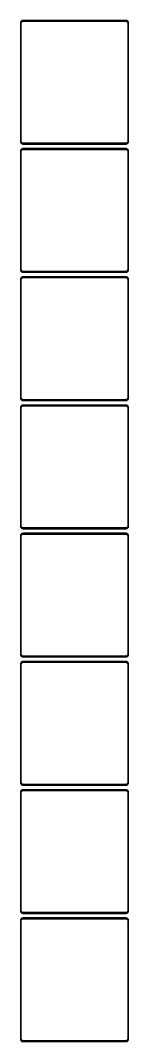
# Model space of a CAD drawing. Header units: metres. Extents: x -105 to 105, y 3615 to 7341.
# Drawn here: x -105 to 105, y 5358 to 7341 of the extents above; entities that cross this region are included whole.
import ezdxf

# ---------------------------------------------------------------- set-up
doc = ezdxf.new("R2010")
doc.units = ezdxf.units.M

msp = doc.modelspace()

# ---------------------------------------------------------------- linework, layer by layer
for p, q in [((-104.843, 7337.24), (-104.961, 7336.63)), ((-104.649, 7337.84), (-104.843, 7337.24)), ((-104.382, 7338.41), (-104.649, 7337.84)), ((-104.045, 7338.94), (-104.382, 7338.41)), ((-103.645, 7339.42), (-104.045, 7338.94)), ((-103.187, 7339.85), (-103.645, 7339.42)), ((-103.219, 7336.97), (-103.005, 7337.43)), ((-102.679, 7340.22), (-103.187, 7339.85)), ((-103.005, 7337.43), (-102.736, 7337.85)), ((-102.736, 7337.85), (-102.416, 7338.24)), ((-102.129, 7340.52), (-102.679, 7340.22)), ((-102.416, 7338.24), (-102.05, 7338.58)), ((-101.545, 7340.76), (-102.129, 7340.52)), ((-102.05, 7338.58), (-101.643, 7338.88)), ((-101.643, 7338.88), (-101.203, 7339.12)), ((-100.937, 7340.91), (-101.545, 7340.76)), ((-101.203, 7339.12), (-100.736, 7339.3)), ((-100.314, 7340.99), (-100.937, 7340.91)), ((-100.736, 7339.3), (-100.25, 7339.43)), ((100.314, 7340.99), (-100.314, 7340.99)), ((-100.25, 7339.43), (-99.7512, 7339.49)), ((-99.7512, 7339.49), (99.7512, 7339.49)), ((99.7512, 7339.49), (100.25, 7339.43)), ((100.25, 7339.43), (100.736, 7339.3)), ((100.937, 7340.91), (100.314, 7340.99)), ((100.736, 7339.3), (101.203, 7339.12)), ((101.545, 7340.76), (100.937, 7340.91)), ((101.203, 7339.12), (101.643, 7338.88)), ((102.129, 7340.52), (101.545, 7340.76)), ((101.643, 7338.88), (102.05, 7338.58)), ((102.05, 7338.58), (102.416, 7338.24)), ((102.679, 7340.22), (102.129, 7340.52)), ((102.416, 7338.24), (102.736, 7337.85)), ((103.187, 7339.85), (102.679, 7340.22)), ((102.736, 7337.85), (103.005, 7337.43)), ((103.005, 7337.43), (103.219, 7336.97)), ((103.645, 7339.42), (103.187, 7339.85)), ((104.045, 7338.94), (103.645, 7339.42)), ((104.382, 7338.41), (104.045, 7338.94)), ((104.649, 7337.84), (104.382, 7338.41)), ((104.843, 7337.24), (104.649, 7337.84)), ((104.961, 7336.63), (104.843, 7337.24)), ((-104.961, 7336.63), (-105, 7336)), ((-105, 7336), (-105, 7106)), ((-103.5, 7335.5), (-103.468, 7336)), ((-103.5, 7106.5), (-103.5, 7335.5)), ((-103.468, 7336), (-103.374, 7336.49)), ((-103.374, 7336.49), (-103.219, 7336.97)), ((103.219, 7336.97), (103.374, 7336.49)), ((103.374, 7336.49), (103.468, 7336)), ((103.468, 7336), (103.5, 7335.5)), ((103.5, 7335.5), (103.5, 7106.5)), ((105, 7336), (104.961, 7336.63)), ((105, 7106), (105, 7336)), ((-105, 7106), (-104.961, 7105.37)), ((-104.961, 7105.37), (-104.843, 7104.76)), ((-104.843, 7104.76), (-104.649, 7104.16)), ((-104.649, 7104.16), (-104.382, 7103.59)), ((-104.382, 7103.59), (-104.045, 7103.06)), ((-104.045, 7103.06), (-103.645, 7102.58)), ((-103.645, 7102.58), (-103.187, 7102.15)), ((-103.468, 7106), (-103.5, 7106.5)), ((-103.374, 7105.51), (-103.468, 7106)), ((-103.219, 7105.03), (-103.374, 7105.51)), ((-103.005, 7104.57), (-103.219, 7105.03)), ((-103.187, 7102.15), (-102.679, 7101.78)), ((-102.736, 7104.15), (-103.005, 7104.57)), ((-102.416, 7103.76), (-102.736, 7104.15)), ((-102.679, 7101.78), (-102.129, 7101.48)), ((-102.05, 7103.42), (-102.416, 7103.76)), ((-102.129, 7101.48), (-101.545, 7101.24)), ((-101.643, 7103.12), (-102.05, 7103.42)), ((-101.203, 7102.88), (-101.643, 7103.12)), ((-101.545, 7101.24), (-100.937, 7101.09)), ((-100.736, 7102.7), (-101.203, 7102.88)), ((-100.937, 7101.09), (-100.314, 7101.01)), ((-100.25, 7102.57), (-100.736, 7102.7)), ((-100.314, 7101.01), (100.314, 7101.01)), ((-99.7512, 7102.51), (-100.25, 7102.57)), ((99.7512, 7102.51), (-99.7512, 7102.51)), ((100.25, 7102.57), (99.7512, 7102.51)), ((100.736, 7102.7), (100.25, 7102.57)), ((100.314, 7101.01), (100.937, 7101.09)), ((101.203, 7102.88), (100.736, 7102.7)), ((100.937, 7101.09), (101.545, 7101.24)), ((101.643, 7103.12), (101.203, 7102.88)), ((101.545, 7101.24), (102.129, 7101.48)), ((102.05, 7103.42), (101.643, 7103.12)), ((102.416, 7103.76), (102.05, 7103.42)), ((102.129, 7101.48), (102.679, 7101.78)), ((102.736, 7104.15), (102.416, 7103.76)), ((102.679, 7101.78), (103.187, 7102.15)), ((103.005, 7104.57), (102.736, 7104.15)), ((103.219, 7105.03), (103.005, 7104.57)), ((103.187, 7102.15), (103.645, 7102.58)), ((103.374, 7105.51), (103.219, 7105.03)), ((103.468, 7106), (103.374, 7105.51)), ((103.5, 7106.5), (103.468, 7106)), ((103.645, 7102.58), (104.045, 7103.06)), ((104.045, 7103.06), (104.382, 7103.59)), ((104.382, 7103.59), (104.649, 7104.16)), ((104.649, 7104.16), (104.843, 7104.76)), ((104.843, 7104.76), (104.961, 7105.37)), ((104.961, 7105.37), (105, 7106)), ((-104.961, 7087.63), (-105, 7087)), ((-105, 7087), (-105, 6857)), ((-104.843, 7088.24), (-104.961, 7087.63)), ((-104.649, 7088.84), (-104.843, 7088.24)), ((-104.382, 7089.41), (-104.649, 7088.84)), ((-104.045, 7089.94), (-104.382, 7089.41)), ((-103.645, 7090.42), (-104.045, 7089.94)), ((-103.187, 7090.85), (-103.645, 7090.42)), ((-103.5, 7086.5), (-103.468, 7087)), ((-103.5, 6857.5), (-103.5, 7086.5)), ((-103.468, 7087), (-103.374, 7087.49)), ((-103.374, 7087.49), (-103.219, 7087.97)), ((-103.219, 7087.97), (-103.005, 7088.43)), ((-102.679, 7091.22), (-103.187, 7090.85)), ((-103.005, 7088.43), (-102.736, 7088.85)), ((-102.736, 7088.85), (-102.416, 7089.24)), ((-102.129, 7091.52), (-102.679, 7091.22)), ((-102.416, 7089.24), (-102.05, 7089.58)), ((-101.545, 7091.76), (-102.129, 7091.52)), ((-102.05, 7089.58), (-101.643, 7089.88)), ((-101.643, 7089.88), (-101.203, 7090.12)), ((-100.937, 7091.91), (-101.545, 7091.76)), ((-101.203, 7090.12), (-100.736, 7090.3)), ((-100.314, 7091.99), (-100.937, 7091.91)), ((-100.736, 7090.3), (-100.25, 7090.43)), ((100.314, 7091.99), (-100.314, 7091.99)), ((-100.25, 7090.43), (-99.7512, 7090.49)), ((-99.7512, 7090.49), (99.7512, 7090.49)), ((99.7512, 7090.49), (100.25, 7090.43)), ((100.25, 7090.43), (100.736, 7090.3)), ((100.937, 7091.91), (100.314, 7091.99)), ((100.736, 7090.3), (101.203, 7090.12)), ((101.545, 7091.76), (100.937, 7091.91)), ((101.203, 7090.12), (101.643, 7089.88)), ((102.129, 7091.52), (101.545, 7091.76)), ((101.643, 7089.88), (102.05, 7089.58)), ((102.05, 7089.58), (102.416, 7089.24)), ((102.679, 7091.22), (102.129, 7091.52)), ((102.416, 7089.24), (102.736, 7088.85)), ((103.187, 7090.85), (102.679, 7091.22)), ((102.736, 7088.85), (103.005, 7088.43)), ((103.005, 7088.43), (103.219, 7087.97)), ((103.645, 7090.42), (103.187, 7090.85)), ((103.219, 7087.97), (103.374, 7087.49)), ((103.374, 7087.49), (103.468, 7087)), ((103.468, 7087), (103.5, 7086.5)), ((103.5, 7086.5), (103.5, 6857.5)), ((104.045, 7089.94), (103.645, 7090.42)), ((104.382, 7089.41), (104.045, 7089.94)), ((104.649, 7088.84), (104.382, 7089.41)), ((104.843, 7088.24), (104.649, 7088.84)), ((104.961, 7087.63), (104.843, 7088.24)), ((105, 7087), (104.961, 7087.63)), ((105, 6857), (105, 7087)), ((-105, 6857), (-104.961, 6856.37)), ((-104.961, 6856.37), (-104.843, 6855.76)), ((-104.843, 6855.76), (-104.649, 6855.16)), ((-104.649, 6855.16), (-104.382, 6854.59)), ((-104.382, 6854.59), (-104.045, 6854.06)), ((-104.045, 6854.06), (-103.645, 6853.58)), ((-103.645, 6841.42), (-104.045, 6840.94)), ((-103.645, 6853.58), (-103.187, 6853.15)), ((-103.187, 6841.85), (-103.645, 6841.42)), ((-103.468, 6857), (-103.5, 6857.5)), ((-103.374, 6856.51), (-103.468, 6857)), ((-103.219, 6856.03), (-103.374, 6856.51)), ((-103.005, 6855.57), (-103.219, 6856.03)), ((-103.187, 6853.15), (-102.679, 6852.78)), ((-102.679, 6842.22), (-103.187, 6841.85)), ((-102.736, 6855.15), (-103.005, 6855.57)), ((-102.416, 6854.76), (-102.736, 6855.15)), ((-102.679, 6852.78), (-102.129, 6852.48)), ((-102.129, 6842.52), (-102.679, 6842.22)), ((-102.05, 6854.42), (-102.416, 6854.76)), ((-102.129, 6852.48), (-101.545, 6852.24)), ((-101.545, 6842.76), (-102.129, 6842.52)), ((-101.643, 6854.12), (-102.05, 6854.42)), ((-101.203, 6853.88), (-101.643, 6854.12)), ((-101.545, 6852.24), (-100.937, 6852.09)), ((-100.937, 6842.91), (-101.545, 6842.76)), ((-100.736, 6853.7), (-101.203, 6853.88)), ((-101.203, 6841.12), (-100.736, 6841.3)), ((-100.937, 6852.09), (-100.314, 6852.01)), ((-100.314, 6842.99), (-100.937, 6842.91)), ((-100.25, 6853.57), (-100.736, 6853.7)), ((-100.736, 6841.3), (-100.25, 6841.43)), ((-100.314, 6852.01), (100.314, 6852.01)), ((100.314, 6842.99), (-100.314, 6842.99)), ((-99.7512, 6853.51), (-100.25, 6853.57)), ((-100.25, 6841.43), (-99.7512, 6841.49)), ((99.7512, 6853.51), (-99.7512, 6853.51)), ((-99.7512, 6841.49), (99.7512, 6841.49)), ((100.25, 6853.57), (99.7512, 6853.51)), ((99.7512, 6841.49), (100.25, 6841.43)), ((100.736, 6853.7), (100.25, 6853.57)), ((100.25, 6841.43), (100.736, 6841.3)), ((100.314, 6852.01), (100.937, 6852.09)), ((100.937, 6842.91), (100.314, 6842.99)), ((101.203, 6853.88), (100.736, 6853.7)), ((100.736, 6841.3), (101.203, 6841.12)), ((100.937, 6852.09), (101.545, 6852.24)), ((101.545, 6842.76), (100.937, 6842.91)), ((101.643, 6854.12), (101.203, 6853.88)), ((101.545, 6852.24), (102.129, 6852.48)), ((102.129, 6842.52), (101.545, 6842.76)), ((102.05, 6854.42), (101.643, 6854.12)), ((102.416, 6854.76), (102.05, 6854.42)), ((102.129, 6852.48), (102.679, 6852.78)), ((102.679, 6842.22), (102.129, 6842.52)), ((102.736, 6855.15), (102.416, 6854.76)), ((102.679, 6852.78), (103.187, 6853.15)), ((103.187, 6841.85), (102.679, 6842.22)), ((103.005, 6855.57), (102.736, 6855.15)), ((103.219, 6856.03), (103.005, 6855.57)), ((103.187, 6853.15), (103.645, 6853.58)), ((103.645, 6841.42), (103.187, 6841.85)), ((103.374, 6856.51), (103.219, 6856.03)), ((103.468, 6857), (103.374, 6856.51)), ((103.5, 6857.5), (103.468, 6857)), ((103.645, 6853.58), (104.045, 6854.06)), ((104.045, 6840.94), (103.645, 6841.42)), ((104.045, 6854.06), (104.382, 6854.59)), ((104.382, 6854.59), (104.649, 6855.16)), ((104.649, 6855.16), (104.843, 6855.76)), ((104.843, 6855.76), (104.961, 6856.37)), ((104.961, 6856.37), (105, 6857)), ((-104.961, 6838.63), (-105, 6838)), ((-105, 6838), (-105, 6608)), ((-104.843, 6839.24), (-104.961, 6838.63)), ((-104.649, 6839.84), (-104.843, 6839.24)), ((-104.382, 6840.41), (-104.649, 6839.84)), ((-104.045, 6840.94), (-104.382, 6840.41)), ((-103.5, 6837.5), (-103.468, 6838)), ((-103.5, 6608.5), (-103.5, 6837.5)), ((-103.468, 6838), (-103.374, 6838.49)), ((-103.374, 6838.49), (-103.219, 6838.97)), ((-103.219, 6838.97), (-103.005, 6839.43)), ((-103.005, 6839.43), (-102.736, 6839.85)), ((-102.736, 6839.85), (-102.416, 6840.24)), ((-102.416, 6840.24), (-102.05, 6840.58)), ((-102.05, 6840.58), (-101.643, 6840.88)), ((-101.643, 6840.88), (-101.203, 6841.12)), ((101.203, 6841.12), (101.643, 6840.88)), ((101.643, 6840.88), (102.05, 6840.58)), ((102.05, 6840.58), (102.416, 6840.24)), ((102.416, 6840.24), (102.736, 6839.85)), ((102.736, 6839.85), (103.005, 6839.43)), ((103.005, 6839.43), (103.219, 6838.97)), ((103.219, 6838.97), (103.374, 6838.49)), ((103.374, 6838.49), (103.468, 6838)), ((103.468, 6838), (103.5, 6837.5)), ((103.5, 6837.5), (103.5, 6608.5)), ((104.382, 6840.41), (104.045, 6840.94)), ((104.649, 6839.84), (104.382, 6840.41)), ((104.843, 6839.24), (104.649, 6839.84)), ((104.961, 6838.63), (104.843, 6839.24)), ((105, 6838), (104.961, 6838.63)), ((105, 6608), (105, 6838)), ((-105, 6608), (-104.961, 6607.37)), ((-104.961, 6607.37), (-104.843, 6606.76)), ((-104.843, 6606.76), (-104.649, 6606.16)), ((-104.649, 6606.16), (-104.382, 6605.59)), ((-104.382, 6605.59), (-104.045, 6605.06)), ((-104.045, 6605.06), (-103.645, 6604.58)), ((-103.645, 6604.58), (-103.187, 6604.15)), ((-103.468, 6608), (-103.5, 6608.5)), ((-103.374, 6607.51), (-103.468, 6608)), ((-103.219, 6607.03), (-103.374, 6607.51)), ((-103.005, 6606.57), (-103.219, 6607.03)), ((-103.187, 6604.15), (-102.679, 6603.78)), ((-102.736, 6606.15), (-103.005, 6606.57)), ((-102.416, 6605.76), (-102.736, 6606.15)), ((-102.679, 6603.78), (-102.129, 6603.48)), ((-102.05, 6605.42), (-102.416, 6605.76)), ((-102.129, 6603.48), (-101.545, 6603.24)), ((-101.643, 6605.12), (-102.05, 6605.42)), ((-101.203, 6604.88), (-101.643, 6605.12)), ((-100.736, 6604.7), (-101.203, 6604.88)), ((-100.25, 6604.57), (-100.736, 6604.7)), ((-99.7512, 6604.51), (-100.25, 6604.57)), ((99.7512, 6604.51), (-99.7512, 6604.51)), ((100.25, 6604.57), (99.7512, 6604.51)), ((100.736, 6604.7), (100.25, 6604.57)), ((101.203, 6604.88), (100.736, 6604.7)), ((101.643, 6605.12), (101.203, 6604.88)), ((101.545, 6603.24), (102.129, 6603.48)), ((102.05, 6605.42), (101.643, 6605.12)), ((102.416, 6605.76), (102.05, 6605.42)), ((102.129, 6603.48), (102.679, 6603.78)), ((102.736, 6606.15), (102.416, 6605.76)), ((102.679, 6603.78), (103.187, 6604.15)), ((103.005, 6606.57), (102.736, 6606.15)), ((103.219, 6607.03), (103.005, 6606.57)), ((103.187, 6604.15), (103.645, 6604.58)), ((103.374, 6607.51), (103.219, 6607.03)), ((103.468, 6608), (103.374, 6607.51)), ((103.5, 6608.5), (103.468, 6608)), ((103.645, 6604.58), (104.045, 6605.06)), ((104.045, 6605.06), (104.382, 6605.59)), ((104.382, 6605.59), (104.649, 6606.16)), ((104.649, 6606.16), (104.843, 6606.76)), ((104.843, 6606.76), (104.961, 6607.37)), ((104.961, 6607.37), (105, 6608)), ((-104.961, 6589.63), (-105, 6589)), ((-105, 6589), (-105, 6359)), ((-104.843, 6590.24), (-104.961, 6589.63)), ((-104.649, 6590.84), (-104.843, 6590.24)), ((-104.382, 6591.41), (-104.649, 6590.84)), ((-104.045, 6591.94), (-104.382, 6591.41)), ((-103.645, 6592.42), (-104.045, 6591.94)), ((-103.187, 6592.85), (-103.645, 6592.42)), ((-103.5, 6588.5), (-103.468, 6589)), ((-103.5, 6359.5), (-103.5, 6588.5)), ((-103.468, 6589), (-103.374, 6589.49)), ((-103.374, 6589.49), (-103.219, 6589.97)), ((-103.219, 6589.97), (-103.005, 6590.43)), ((-102.679, 6593.22), (-103.187, 6592.85)), ((-103.005, 6590.43), (-102.736, 6590.85)), ((-102.736, 6590.85), (-102.416, 6591.24)), ((-102.129, 6593.52), (-102.679, 6593.22)), ((-102.416, 6591.24), (-102.05, 6591.58)), ((-101.545, 6593.76), (-102.129, 6593.52)), ((-102.05, 6591.58), (-101.643, 6591.88)), ((-101.643, 6591.88), (-101.203, 6592.12)), ((-101.545, 6603.24), (-100.937, 6603.09)), ((-100.937, 6593.91), (-101.545, 6593.76)), ((-101.203, 6592.12), (-100.736, 6592.3)), ((-100.937, 6603.09), (-100.314, 6603.01)), ((-100.314, 6593.99), (-100.937, 6593.91)), ((-100.736, 6592.3), (-100.25, 6592.43)), ((-100.314, 6603.01), (100.314, 6603.01)), ((100.314, 6593.99), (-100.314, 6593.99)), ((-100.25, 6592.43), (-99.7512, 6592.49)), ((-99.7512, 6592.49), (99.7512, 6592.49)), ((99.7512, 6592.49), (100.25, 6592.43)), ((100.25, 6592.43), (100.736, 6592.3)), ((100.314, 6603.01), (100.937, 6603.09)), ((100.937, 6593.91), (100.314, 6593.99)), ((100.736, 6592.3), (101.203, 6592.12)), ((100.937, 6603.09), (101.545, 6603.24)), ((101.545, 6593.76), (100.937, 6593.91)), ((101.203, 6592.12), (101.643, 6591.88)), ((102.129, 6593.52), (101.545, 6593.76)), ((101.643, 6591.88), (102.05, 6591.58)), ((102.05, 6591.58), (102.416, 6591.24)), ((102.679, 6593.22), (102.129, 6593.52)), ((102.416, 6591.24), (102.736, 6590.85)), ((103.187, 6592.85), (102.679, 6593.22)), ((102.736, 6590.85), (103.005, 6590.43)), ((103.005, 6590.43), (103.219, 6589.97)), ((103.645, 6592.42), (103.187, 6592.85)), ((103.219, 6589.97), (103.374, 6589.49)), ((103.374, 6589.49), (103.468, 6589)), ((103.468, 6589), (103.5, 6588.5)), ((103.5, 6588.5), (103.5, 6359.5)), ((104.045, 6591.94), (103.645, 6592.42)), ((104.382, 6591.41), (104.045, 6591.94)), ((104.649, 6590.84), (104.382, 6591.41)), ((104.843, 6590.24), (104.649, 6590.84)), ((104.961, 6589.63), (104.843, 6590.24)), ((105, 6589), (104.961, 6589.63)), ((105, 6359), (105, 6589)), ((-105, 6359), (-104.961, 6358.37)), ((-104.961, 6358.37), (-104.843, 6357.76)), ((-104.843, 6357.76), (-104.649, 6357.16)), ((-104.649, 6357.16), (-104.382, 6356.59)), ((-104.382, 6356.59), (-104.045, 6356.06)), ((-104.045, 6356.06), (-103.645, 6355.58)), ((-103.645, 6355.58), (-103.187, 6355.15)), ((-103.468, 6359), (-103.5, 6359.5)), ((-103.374, 6358.51), (-103.468, 6359)), ((-103.219, 6358.03), (-103.374, 6358.51)), ((-103.005, 6357.57), (-103.219, 6358.03)), ((-103.187, 6355.15), (-102.679, 6354.78)), ((-102.736, 6357.15), (-103.005, 6357.57)), ((-102.416, 6356.76), (-102.736, 6357.15)), ((-102.679, 6354.78), (-102.129, 6354.48)), ((-102.05, 6356.42), (-102.416, 6356.76)), ((-102.129, 6354.48), (-101.545, 6354.24)), ((-101.643, 6356.12), (-102.05, 6356.42)), ((-101.203, 6355.88), (-101.643, 6356.12)), ((-101.545, 6354.24), (-100.937, 6354.09)), ((-100.736, 6355.7), (-101.203, 6355.88)), ((-100.937, 6354.09), (-100.314, 6354.01)), ((-100.25, 6355.57), (-100.736, 6355.7)), ((-100.314, 6354.01), (100.314, 6354.01)), ((-99.7512, 6355.51), (-100.25, 6355.57)), ((99.7512, 6355.51), (-99.7512, 6355.51)), ((100.25, 6355.57), (99.7512, 6355.51)), ((100.736, 6355.7), (100.25, 6355.57)), ((100.314, 6354.01), (100.937, 6354.09)), ((101.203, 6355.88), (100.736, 6355.7)), ((100.937, 6354.09), (101.545, 6354.24)), ((101.643, 6356.12), (101.203, 6355.88)), ((101.545, 6354.24), (102.129, 6354.48)), ((102.05, 6356.42), (101.643, 6356.12)), ((102.416, 6356.76), (102.05, 6356.42)), ((102.129, 6354.48), (102.679, 6354.78)), ((102.736, 6357.15), (102.416, 6356.76)), ((102.679, 6354.78), (103.187, 6355.15)), ((103.005, 6357.57), (102.736, 6357.15)), ((103.219, 6358.03), (103.005, 6357.57)), ((103.187, 6355.15), (103.645, 6355.58)), ((103.374, 6358.51), (103.219, 6358.03)), ((103.468, 6359), (103.374, 6358.51)), ((103.5, 6359.5), (103.468, 6359)), ((103.645, 6355.58), (104.045, 6356.06)), ((104.045, 6356.06), (104.382, 6356.59)), ((104.382, 6356.59), (104.649, 6357.16)), ((104.649, 6357.16), (104.843, 6357.76)), ((104.843, 6357.76), (104.961, 6358.37)), ((104.961, 6358.37), (105, 6359)), ((-104.961, 6340.63), (-105, 6340)), ((-105, 6340), (-105, 6110)), ((-104.843, 6341.24), (-104.961, 6340.63)), ((-104.649, 6341.84), (-104.843, 6341.24)), ((-104.382, 6342.41), (-104.649, 6341.84)), ((-104.045, 6342.94), (-104.382, 6342.41)), ((-103.645, 6343.42), (-104.045, 6342.94)), ((-103.187, 6343.85), (-103.645, 6343.42)), ((-103.5, 6339.5), (-103.468, 6340)), ((-103.5, 6110.5), (-103.5, 6339.5)), ((-103.468, 6340), (-103.374, 6340.49)), ((-103.374, 6340.49), (-103.219, 6340.97)), ((-103.219, 6340.97), (-103.005, 6341.43)), ((-102.679, 6344.22), (-103.187, 6343.85)), ((-103.005, 6341.43), (-102.736, 6341.85)), ((-102.736, 6341.85), (-102.416, 6342.24)), ((-102.129, 6344.52), (-102.679, 6344.22)), ((-102.416, 6342.24), (-102.05, 6342.58)), ((-101.545, 6344.76), (-102.129, 6344.52)), ((-102.05, 6342.58), (-101.643, 6342.88)), ((-101.643, 6342.88), (-101.203, 6343.12)), ((-100.937, 6344.91), (-101.545, 6344.76)), ((-101.203, 6343.12), (-100.736, 6343.3)), ((-100.314, 6344.99), (-100.937, 6344.91)), ((-100.736, 6343.3), (-100.25, 6343.43)), ((100.314, 6344.99), (-100.314, 6344.99)), ((-100.25, 6343.43), (-99.7512, 6343.49)), ((-99.7512, 6343.49), (99.7512, 6343.49)), ((99.7512, 6343.49), (100.25, 6343.43)), ((100.25, 6343.43), (100.736, 6343.3)), ((100.937, 6344.91), (100.314, 6344.99)), ((100.736, 6343.3), (101.203, 6343.12)), ((101.545, 6344.76), (100.937, 6344.91)), ((101.203, 6343.12), (101.643, 6342.88)), ((102.129, 6344.52), (101.545, 6344.76)), ((101.643, 6342.88), (102.05, 6342.58)), ((102.05, 6342.58), (102.416, 6342.24)), ((102.679, 6344.22), (102.129, 6344.52)), ((102.416, 6342.24), (102.736, 6341.85)), ((103.187, 6343.85), (102.679, 6344.22)), ((102.736, 6341.85), (103.005, 6341.43)), ((103.005, 6341.43), (103.219, 6340.97)), ((103.645, 6343.42), (103.187, 6343.85)), ((103.219, 6340.97), (103.374, 6340.49)), ((103.374, 6340.49), (103.468, 6340)), ((103.468, 6340), (103.5, 6339.5)), ((103.5, 6339.5), (103.5, 6110.5)), ((104.045, 6342.94), (103.645, 6343.42)), ((104.382, 6342.41), (104.045, 6342.94)), ((104.649, 6341.84), (104.382, 6342.41)), ((104.843, 6341.24), (104.649, 6341.84)), ((104.961, 6340.63), (104.843, 6341.24)), ((105, 6340), (104.961, 6340.63)), ((105, 6110), (105, 6340)), ((-105, 6110), (-104.961, 6109.37)), ((-104.961, 6109.37), (-104.843, 6108.76)), ((-104.843, 6108.76), (-104.649, 6108.16)), ((-104.649, 6108.16), (-104.382, 6107.59)), ((-104.382, 6107.59), (-104.045, 6107.06)), ((-103.468, 6110), (-103.5, 6110.5)), ((-103.374, 6109.51), (-103.468, 6110)), ((-103.219, 6109.03), (-103.374, 6109.51)), ((-103.005, 6108.57), (-103.219, 6109.03)), ((-102.736, 6108.15), (-103.005, 6108.57)), ((-102.416, 6107.76), (-102.736, 6108.15)), ((-102.05, 6107.42), (-102.416, 6107.76)), ((102.416, 6107.76), (102.05, 6107.42)), ((102.736, 6108.15), (102.416, 6107.76)), ((103.005, 6108.57), (102.736, 6108.15)), ((103.219, 6109.03), (103.005, 6108.57)), ((103.374, 6109.51), (103.219, 6109.03)), ((103.468, 6110), (103.374, 6109.51)), ((103.5, 6110.5), (103.468, 6110)), ((104.045, 6107.06), (104.382, 6107.59)), ((104.382, 6107.59), (104.649, 6108.16)), ((104.649, 6108.16), (104.843, 6108.76)), ((104.843, 6108.76), (104.961, 6109.37)), ((104.961, 6109.37), (105, 6110)), ((-104.961, 6091.63), (-105, 6091)), ((-105, 6091), (-105, 5861)), ((-104.843, 6092.24), (-104.961, 6091.63)), ((-104.649, 6092.84), (-104.843, 6092.24)), ((-104.382, 6093.41), (-104.649, 6092.84)), ((-104.045, 6093.94), (-104.382, 6093.41)), ((-104.045, 6107.06), (-103.645, 6106.58)), ((-103.645, 6094.42), (-104.045, 6093.94)), ((-103.645, 6106.58), (-103.187, 6106.15)), ((-103.187, 6094.85), (-103.645, 6094.42)), ((-103.5, 6090.5), (-103.468, 6091)), ((-103.5, 5861.5), (-103.5, 6090.5)), ((-103.468, 6091), (-103.374, 6091.49)), ((-103.374, 6091.49), (-103.219, 6091.97)), ((-103.219, 6091.97), (-103.005, 6092.43)), ((-103.187, 6106.15), (-102.679, 6105.78)), ((-102.679, 6095.22), (-103.187, 6094.85)), ((-103.005, 6092.43), (-102.736, 6092.85)), ((-102.736, 6092.85), (-102.416, 6093.24)), ((-102.679, 6105.78), (-102.129, 6105.48)), ((-102.129, 6095.52), (-102.679, 6095.22)), ((-102.416, 6093.24), (-102.05, 6093.58)), ((-102.129, 6105.48), (-101.545, 6105.24)), ((-101.545, 6095.76), (-102.129, 6095.52)), ((-101.643, 6107.12), (-102.05, 6107.42)), ((-102.05, 6093.58), (-101.643, 6093.88)), ((-101.203, 6106.88), (-101.643, 6107.12)), ((-101.643, 6093.88), (-101.203, 6094.12)), ((-101.545, 6105.24), (-100.937, 6105.09)), ((-100.937, 6095.91), (-101.545, 6095.76)), ((-100.736, 6106.7), (-101.203, 6106.88)), ((-101.203, 6094.12), (-100.736, 6094.3)), ((-100.937, 6105.09), (-100.314, 6105.01)), ((-100.314, 6095.99), (-100.937, 6095.91)), ((-100.25, 6106.57), (-100.736, 6106.7)), ((-100.736, 6094.3), (-100.25, 6094.43)), ((-100.314, 6105.01), (100.314, 6105.01)), ((100.314, 6095.99), (-100.314, 6095.99)), ((-99.7512, 6106.51), (-100.25, 6106.57)), ((-100.25, 6094.43), (-99.7512, 6094.49)), ((99.7512, 6106.51), (-99.7512, 6106.51)), ((-99.7512, 6094.49), (99.7512, 6094.49)), ((100.25, 6106.57), (99.7512, 6106.51)), ((99.7512, 6094.49), (100.25, 6094.43)), ((100.736, 6106.7), (100.25, 6106.57)), ((100.25, 6094.43), (100.736, 6094.3)), ((100.314, 6105.01), (100.937, 6105.09)), ((100.937, 6095.91), (100.314, 6095.99)), ((101.203, 6106.88), (100.736, 6106.7)), ((100.736, 6094.3), (101.203, 6094.12)), ((100.937, 6105.09), (101.545, 6105.24)), ((101.545, 6095.76), (100.937, 6095.91)), ((101.643, 6107.12), (101.203, 6106.88)), ((101.203, 6094.12), (101.643, 6093.88)), ((101.545, 6105.24), (102.129, 6105.48)), ((102.129, 6095.52), (101.545, 6095.76)), ((102.05, 6107.42), (101.643, 6107.12)), ((101.643, 6093.88), (102.05, 6093.58)), ((102.05, 6093.58), (102.416, 6093.24)), ((102.129, 6105.48), (102.679, 6105.78)), ((102.679, 6095.22), (102.129, 6095.52)), ((102.416, 6093.24), (102.736, 6092.85)), ((102.679, 6105.78), (103.187, 6106.15)), ((103.187, 6094.85), (102.679, 6095.22)), ((102.736, 6092.85), (103.005, 6092.43)), ((103.005, 6092.43), (103.219, 6091.97)), ((103.187, 6106.15), (103.645, 6106.58)), ((103.645, 6094.42), (103.187, 6094.85)), ((103.219, 6091.97), (103.374, 6091.49)), ((103.374, 6091.49), (103.468, 6091)), ((103.468, 6091), (103.5, 6090.5)), ((103.5, 6090.5), (103.5, 5861.5)), ((103.645, 6106.58), (104.045, 6107.06)), ((104.045, 6093.94), (103.645, 6094.42)), ((104.382, 6093.41), (104.045, 6093.94)), ((104.649, 6092.84), (104.382, 6093.41)), ((104.843, 6092.24), (104.649, 6092.84)), ((104.961, 6091.63), (104.843, 6092.24)), ((105, 6091), (104.961, 6091.63)), ((105, 5861), (105, 6091)), ((-105, 5861), (-104.961, 5860.37)), ((-104.961, 5860.37), (-104.843, 5859.76)), ((-104.843, 5859.76), (-104.649, 5859.16)), ((-104.649, 5859.16), (-104.382, 5858.59)), ((-104.382, 5858.59), (-104.045, 5858.06)), ((-104.045, 5858.06), (-103.645, 5857.58)), ((-103.645, 5857.58), (-103.187, 5857.15)), ((-103.468, 5861), (-103.5, 5861.5)), ((-103.374, 5860.51), (-103.468, 5861)), ((-103.219, 5860.03), (-103.374, 5860.51)), ((-103.005, 5859.57), (-103.219, 5860.03)), ((-103.187, 5857.15), (-102.679, 5856.78)), ((-102.736, 5859.15), (-103.005, 5859.57)), ((-102.416, 5858.76), (-102.736, 5859.15)), ((-102.679, 5856.78), (-102.129, 5856.48)), ((-102.05, 5858.42), (-102.416, 5858.76)), ((-102.129, 5856.48), (-101.545, 5856.24)), ((-101.643, 5858.12), (-102.05, 5858.42)), ((-101.203, 5857.88), (-101.643, 5858.12)), ((-101.545, 5856.24), (-100.937, 5856.09)), ((-100.736, 5857.7), (-101.203, 5857.88)), ((-100.937, 5856.09), (-100.314, 5856.01)), ((-100.25, 5857.57), (-100.736, 5857.7)), ((-100.314, 5856.01), (100.314, 5856.01)), ((-99.7512, 5857.51), (-100.25, 5857.57)), ((99.7512, 5857.51), (-99.7512, 5857.51)), ((100.25, 5857.57), (99.7512, 5857.51)), ((100.736, 5857.7), (100.25, 5857.57)), ((100.314, 5856.01), (100.937, 5856.09)), ((101.203, 5857.88), (100.736, 5857.7)), ((100.937, 5856.09), (101.545, 5856.24)), ((101.643, 5858.12), (101.203, 5857.88)), ((101.545, 5856.24), (102.129, 5856.48)), ((102.05, 5858.42), (101.643, 5858.12)), ((102.416, 5858.76), (102.05, 5858.42)), ((102.129, 5856.48), (102.679, 5856.78)), ((102.736, 5859.15), (102.416, 5858.76)), ((102.679, 5856.78), (103.187, 5857.15)), ((103.005, 5859.57), (102.736, 5859.15)), ((103.219, 5860.03), (103.005, 5859.57)), ((103.187, 5857.15), (103.645, 5857.58)), ((103.374, 5860.51), (103.219, 5860.03)), ((103.468, 5861), (103.374, 5860.51)), ((103.5, 5861.5), (103.468, 5861)), ((103.645, 5857.58), (104.045, 5858.06)), ((104.045, 5858.06), (104.382, 5858.59)), ((104.382, 5858.59), (104.649, 5859.16)), ((104.649, 5859.16), (104.843, 5859.76)), ((104.843, 5859.76), (104.961, 5860.37)), ((104.961, 5860.37), (105, 5861)), ((-104.961, 5842.63), (-105, 5842)), ((-105, 5842), (-105, 5612)), ((-104.843, 5843.24), (-104.961, 5842.63)), ((-104.649, 5843.84), (-104.843, 5843.24)), ((-104.382, 5844.41), (-104.649, 5843.84)), ((-104.045, 5844.94), (-104.382, 5844.41)), ((-103.645, 5845.42), (-104.045, 5844.94)), ((-103.187, 5845.85), (-103.645, 5845.42)), ((-103.5, 5841.5), (-103.468, 5842)), ((-103.5, 5612.5), (-103.5, 5841.5)), ((-103.468, 5842), (-103.374, 5842.49)), ((-103.374, 5842.49), (-103.219, 5842.97)), ((-103.219, 5842.97), (-103.005, 5843.43)), ((-102.679, 5846.22), (-103.187, 5845.85)), ((-103.005, 5843.43), (-102.736, 5843.85)), ((-102.736, 5843.85), (-102.416, 5844.24)), ((-102.129, 5846.52), (-102.679, 5846.22)), ((-102.416, 5844.24), (-102.05, 5844.58)), ((-101.545, 5846.76), (-102.129, 5846.52)), ((-102.05, 5844.58), (-101.643, 5844.88)), ((-101.643, 5844.88), (-101.203, 5845.12)), ((-100.937, 5846.91), (-101.545, 5846.76)), ((-101.203, 5845.12), (-100.736, 5845.3)), ((-100.314, 5846.99), (-100.937, 5846.91)), ((-100.736, 5845.3), (-100.25, 5845.43)), ((100.314, 5846.99), (-100.314, 5846.99)), ((-100.25, 5845.43), (-99.7512, 5845.49)), ((-99.7512, 5845.49), (99.7512, 5845.49)), ((99.7512, 5845.49), (100.25, 5845.43)), ((100.25, 5845.43), (100.736, 5845.3)), ((100.937, 5846.91), (100.314, 5846.99)), ((100.736, 5845.3), (101.203, 5845.12)), ((101.545, 5846.76), (100.937, 5846.91)), ((101.203, 5845.12), (101.643, 5844.88)), ((102.129, 5846.52), (101.545, 5846.76)), ((101.643, 5844.88), (102.05, 5844.58)), ((102.05, 5844.58), (102.416, 5844.24)), ((102.679, 5846.22), (102.129, 5846.52)), ((102.416, 5844.24), (102.736, 5843.85)), ((103.187, 5845.85), (102.679, 5846.22)), ((102.736, 5843.85), (103.005, 5843.43)), ((103.005, 5843.43), (103.219, 5842.97)), ((103.645, 5845.42), (103.187, 5845.85)), ((103.219, 5842.97), (103.374, 5842.49)), ((103.374, 5842.49), (103.468, 5842)), ((103.468, 5842), (103.5, 5841.5)), ((103.5, 5841.5), (103.5, 5612.5)), ((104.045, 5844.94), (103.645, 5845.42)), ((104.382, 5844.41), (104.045, 5844.94)), ((104.649, 5843.84), (104.382, 5844.41)), ((104.843, 5843.24), (104.649, 5843.84)), ((104.961, 5842.63), (104.843, 5843.24)), ((105, 5842), (104.961, 5842.63)), ((105, 5612), (105, 5842)), ((-105, 5612), (-104.961, 5611.37)), ((-103.468, 5612), (-103.5, 5612.5)), ((-103.374, 5611.51), (-103.468, 5612)), ((103.468, 5612), (103.374, 5611.51)), ((103.5, 5612.5), (103.468, 5612)), ((104.961, 5611.37), (105, 5612)), ((-104.961, 5593.63), (-105, 5593)), ((-105, 5593), (-105, 5363)), ((-104.961, 5611.37), (-104.843, 5610.76)), ((-104.843, 5594.24), (-104.961, 5593.63)), ((-104.843, 5610.76), (-104.649, 5610.16)), ((-104.649, 5594.84), (-104.843, 5594.24)), ((-104.649, 5610.16), (-104.382, 5609.59)), ((-104.382, 5595.41), (-104.649, 5594.84)), ((-104.382, 5609.59), (-104.045, 5609.06)), ((-104.045, 5595.94), (-104.382, 5595.41)), ((-104.045, 5609.06), (-103.645, 5608.58)), ((-103.645, 5596.42), (-104.045, 5595.94)), ((-103.645, 5608.58), (-103.187, 5608.15)), ((-103.187, 5596.85), (-103.645, 5596.42)), ((-103.5, 5592.5), (-103.468, 5593)), ((-103.5, 5363.5), (-103.5, 5592.5)), ((-103.468, 5593), (-103.374, 5593.49)), ((-103.219, 5611.03), (-103.374, 5611.51)), ((-103.374, 5593.49), (-103.219, 5593.97)), ((-103.005, 5610.57), (-103.219, 5611.03)), ((-103.219, 5593.97), (-103.005, 5594.43)), ((-103.187, 5608.15), (-102.679, 5607.78)), ((-102.679, 5597.22), (-103.187, 5596.85)), ((-102.736, 5610.15), (-103.005, 5610.57)), ((-103.005, 5594.43), (-102.736, 5594.85)), ((-102.416, 5609.76), (-102.736, 5610.15)), ((-102.736, 5594.85), (-102.416, 5595.24)), ((-102.679, 5607.78), (-102.129, 5607.48)), ((-102.129, 5597.52), (-102.679, 5597.22)), ((-102.05, 5609.42), (-102.416, 5609.76)), ((-102.416, 5595.24), (-102.05, 5595.58)), ((-102.129, 5607.48), (-101.545, 5607.24)), ((-101.545, 5597.76), (-102.129, 5597.52)), ((-101.643, 5609.12), (-102.05, 5609.42)), ((-102.05, 5595.58), (-101.643, 5595.88)), ((-101.203, 5608.88), (-101.643, 5609.12)), ((-101.643, 5595.88), (-101.203, 5596.12)), ((-101.545, 5607.24), (-100.937, 5607.09)), ((-100.937, 5597.91), (-101.545, 5597.76)), ((-100.736, 5608.7), (-101.203, 5608.88)), ((-101.203, 5596.12), (-100.736, 5596.3)), ((-100.937, 5607.09), (-100.314, 5607.01)), ((-100.314, 5597.99), (-100.937, 5597.91)), ((-100.25, 5608.57), (-100.736, 5608.7)), ((-100.736, 5596.3), (-100.25, 5596.43)), ((-100.314, 5607.01), (100.314, 5607.01)), ((100.314, 5597.99), (-100.314, 5597.99)), ((-99.7512, 5608.51), (-100.25, 5608.57)), ((-100.25, 5596.43), (-99.7512, 5596.49)), ((99.7512, 5608.51), (-99.7512, 5608.51)), ((-99.7512, 5596.49), (99.7512, 5596.49)), ((100.25, 5608.57), (99.7512, 5608.51)), ((99.7512, 5596.49), (100.25, 5596.43)), ((100.736, 5608.7), (100.25, 5608.57)), ((100.25, 5596.43), (100.736, 5596.3)), ((100.314, 5607.01), (100.937, 5607.09)), ((100.937, 5597.91), (100.314, 5597.99)), ((101.203, 5608.88), (100.736, 5608.7)), ((100.736, 5596.3), (101.203, 5596.12)), ((100.937, 5607.09), (101.545, 5607.24)), ((101.545, 5597.76), (100.937, 5597.91)), ((101.643, 5609.12), (101.203, 5608.88)), ((101.203, 5596.12), (101.643, 5595.88)), ((101.545, 5607.24), (102.129, 5607.48)), ((102.129, 5597.52), (101.545, 5597.76)), ((102.05, 5609.42), (101.643, 5609.12)), ((101.643, 5595.88), (102.05, 5595.58)), ((102.416, 5609.76), (102.05, 5609.42)), ((102.05, 5595.58), (102.416, 5595.24)), ((102.129, 5607.48), (102.679, 5607.78)), ((102.679, 5597.22), (102.129, 5597.52)), ((102.736, 5610.15), (102.416, 5609.76)), ((102.416, 5595.24), (102.736, 5594.85)), ((102.679, 5607.78), (103.187, 5608.15)), ((103.187, 5596.85), (102.679, 5597.22)), ((103.005, 5610.57), (102.736, 5610.15)), ((102.736, 5594.85), (103.005, 5594.43)), ((103.219, 5611.03), (103.005, 5610.57)), ((103.005, 5594.43), (103.219, 5593.97)), ((103.187, 5608.15), (103.645, 5608.58)), ((103.645, 5596.42), (103.187, 5596.85)), ((103.374, 5611.51), (103.219, 5611.03)), ((103.219, 5593.97), (103.374, 5593.49)), ((103.374, 5593.49), (103.468, 5593)), ((103.468, 5593), (103.5, 5592.5)), ((103.5, 5592.5), (103.5, 5363.5)), ((103.645, 5608.58), (104.045, 5609.06)), ((104.045, 5595.94), (103.645, 5596.42)), ((104.045, 5609.06), (104.382, 5609.59)), ((104.382, 5595.41), (104.045, 5595.94)), ((104.382, 5609.59), (104.649, 5610.16)), ((104.649, 5594.84), (104.382, 5595.41)), ((104.649, 5610.16), (104.843, 5610.76)), ((104.843, 5594.24), (104.649, 5594.84)), ((104.843, 5610.76), (104.961, 5611.37)), ((104.961, 5593.63), (104.843, 5594.24)), ((105, 5593), (104.961, 5593.63)), ((105, 5363), (105, 5593)), ((-105, 5363), (-104.961, 5362.37)), ((-104.961, 5362.37), (-104.843, 5361.76)), ((-104.843, 5361.76), (-104.649, 5361.16)), ((-104.649, 5361.16), (-104.382, 5360.59)), ((-104.382, 5360.59), (-104.045, 5360.06)), ((-104.045, 5360.06), (-103.645, 5359.58)), ((-103.645, 5359.58), (-103.187, 5359.15)), ((-103.468, 5363), (-103.5, 5363.5)), ((-103.374, 5362.51), (-103.468, 5363)), ((-103.219, 5362.03), (-103.374, 5362.51)), ((-103.005, 5361.57), (-103.219, 5362.03)), ((-103.187, 5359.15), (-102.679, 5358.78)), ((-102.736, 5361.15), (-103.005, 5361.57)), ((-102.416, 5360.76), (-102.736, 5361.15)), ((-102.679, 5358.78), (-102.129, 5358.48)), ((-102.05, 5360.42), (-102.416, 5360.76)), ((-102.129, 5358.48), (-101.545, 5358.24)), ((-101.643, 5360.12), (-102.05, 5360.42)), ((-101.203, 5359.88), (-101.643, 5360.12)), ((-101.545, 5358.24), (-100.937, 5358.09)), ((-100.736, 5359.7), (-101.203, 5359.88)), ((-100.937, 5358.09), (-100.314, 5358.01)), ((-100.25, 5359.57), (-100.736, 5359.7)), ((-100.314, 5358.01), (100.314, 5358.01)), ((-99.7512, 5359.51), (-100.25, 5359.57)), ((99.7512, 5359.51), (-99.7512, 5359.51)), ((100.25, 5359.57), (99.7512, 5359.51)), ((100.736, 5359.7), (100.25, 5359.57)), ((100.314, 5358.01), (100.937, 5358.09)), ((101.203, 5359.88), (100.736, 5359.7)), ((100.937, 5358.09), (101.545, 5358.24)), ((101.643, 5360.12), (101.203, 5359.88)), ((101.545, 5358.24), (102.129, 5358.48)), ((102.05, 5360.42), (101.643, 5360.12)), ((102.416, 5360.76), (102.05, 5360.42)), ((102.129, 5358.48), (102.679, 5358.78)), ((102.736, 5361.15), (102.416, 5360.76)), ((102.679, 5358.78), (103.187, 5359.15)), ((103.005, 5361.57), (102.736, 5361.15)), ((103.219, 5362.03), (103.005, 5361.57)), ((103.187, 5359.15), (103.645, 5359.58)), ((103.374, 5362.51), (103.219, 5362.03)), ((103.468, 5363), (103.374, 5362.51)), ((103.5, 5363.5), (103.468, 5363)), ((103.645, 5359.58), (104.045, 5360.06)), ((104.045, 5360.06), (104.382, 5360.59)), ((104.382, 5360.59), (104.649, 5361.16)), ((104.649, 5361.16), (104.843, 5361.76)), ((104.843, 5361.76), (104.961, 5362.37)), ((104.961, 5362.37), (105, 5363))]:
    msp.add_line(p, q)

doc.saveas('drawing.dxf')
